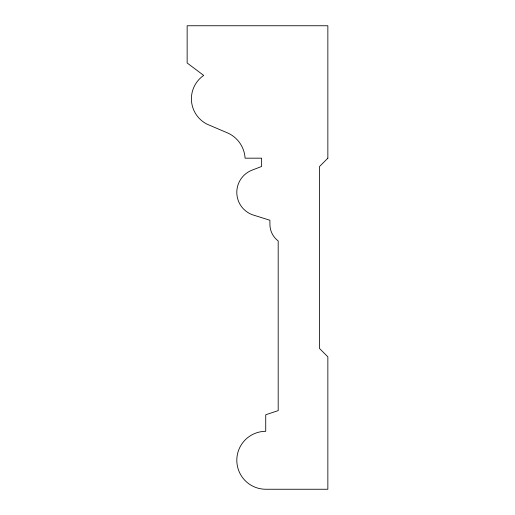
<?xml version="1.0" encoding="UTF-8"?>
<svg xmlns="http://www.w3.org/2000/svg" width="515" height="515" viewBox="0 0 515 515"><rect width="100%" height="100%" fill="white"/><g stroke="black" fill="none" stroke-linecap="round" stroke-linejoin="round"><path stroke-width="0.77" d="M327.855 158.176L319.577 166.454L319.577 348.546L327.855 356.824L327.855 489.25L265.779 489.25A28.969 28.969 0 0 1 236.81 460.307A28.969 28.969 0 0 1 265.727 431.313L265.727 414.762L278.19 410.622L278.19 240.949A20.825 20.825 0 0 1 269.918 224.199L269.918 220.253L254.507 215.412A23.832 23.832 0 0 1 251.526 170.356L261.639 166.454L261.639 158.176L245.082 158.176A29.503 29.503 0 0 0 228.531 133.346L207.23 124.257A28.396 28.396 0 0 1 203.702 75.409L187.145 62.997L187.145 25.75L327.855 25.75L327.855 158.176"/></g></svg>
